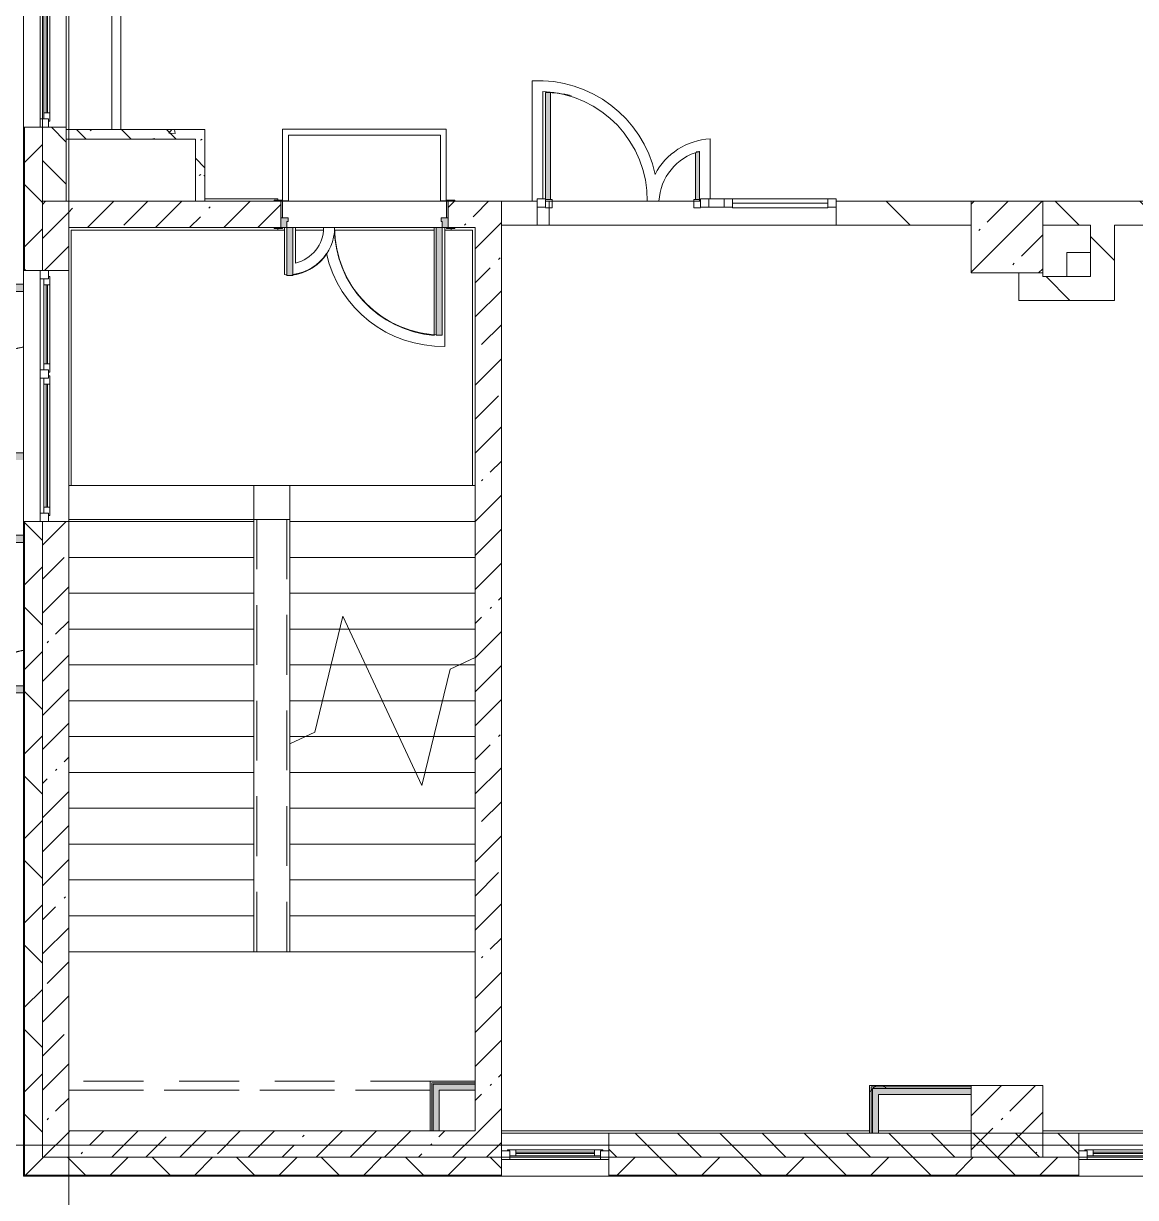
# Model space of a CAD drawing. Header units: millimetres. Extents: x 81731 to 272849, y -8553 to 29000.
# Drawn here: x 145571 to 154874, y -437 to 9388 of the extents above; entities that cross this region are included whole.
import ezdxf

# ---------------------------------------------------------------- set-up
doc = ezdxf.new("R2010")
doc.units = ezdxf.units.MM
doc.linetypes.add('200_ШТРИХ__ш1_п0_6_', pattern=[800, 500, -300])
doc.linetypes.add('Осевая', pattern=[3175, 635, -476.25, 1587.5, -476.25])
for name, color, linetype, lineweight, true_color in [('A-DETL-GENF-4', 7, 'Continuous', 5, 0xaaaaaa), ('A-DOOR-4', 7, 'Continuous', 5, 0xe2e2e2), ('A-DOOR-5', 7, 'Continuous', 5, 0xaaaaaa), ('A-DOOR-FRAM-2', 7, 'Continuous', 5, 0xe2e2e2), ('A-DOOR-FRAM-4', 7, 'Continuous', 5, 0xaaaaaa), ('A-FLOR-1', 7, 'Continuous', 5, 0xaaaaaa), ('I-WALL-23', 7, 'Continuous', 9, 0xe7e7e7), ('I-WALL-26', 7, 'Continuous', 5, 0x787878)]:
    doc.layers.add(name, color=color, linetype=linetype, lineweight=lineweight, true_color=true_color)
for name, color, linetype, lineweight in [('A-DETL-MBND-1', 7, '200_ШТРИХ__ш1_п0_6_', 9), ('A-GLAZ-3', 7, 'Continuous', 5), ('A-GLAZ-CURT-2', 7, 'Continuous', 5), ('A-GLAZ-CWMG-2', 7, 'Continuous', 5), ('A-WALL', 7, 'Continuous', 9), ('A-WALL-6', 7, 'Continuous', 5), ('I-WALL-24', 7, 'Continuous', 5), ('S-COLS-1', 7, 'Continuous', 5), ('S-STRS-2', 7, 'Continuous', 5), ('S-STRS-MBND-1', 7, 'Continuous', 5), ('Оси', 7, 'Continuous', 9), ('Оси-2', 7, 'Осевая', 9)]:
    doc.layers.add(name, color=color, linetype=linetype, lineweight=lineweight)
pattern_1 = [(135, (145838.57, 0), (-353.553, -353.553), [])]
pattern_2 = [(45, (145838.57, 0), (-353.5534, 353.5534), []), (135, (145838.57, 0), (-353.5534, -353.5534), [])]
pattern_3 = [(135, (145838.57, 0), (-176.7767, -176.7767), [])]
pattern_4 = [(45, (145838.57, 0), (-285.123, 285.123), []), (45, (146123.7, 0), (-285.123, 285.123), [504.031, -100.806, 16.764, -84.042])]
pattern_5 = [(135, (145838.57, 0), (-377.17, -377.17), [533.4, -88.9, 17.78, -88.9]), (135, (145838.57, 376.94), (-377.17, -377.17), []), (50, (145838.57, 0), (637.645, -55.787), [66.675, -733.425]), (355, (145838.6, 0), (-123.35, 668.7), [53.34, -586.74]), (100.451, (145891.7, -4.65), (514.3, 612.91), [56.665, -623.315]), (46.184, (145838.6, 177.8), (948.78, -147.15), [100.01, -1100.14]), (96.636, (145917.6, 165.5), (830.91, 866), [85, -934.97]), (351.184, (145838.6, 177.8), (830.92, 865.99), [80.01, -880.11]), (21, (145927.47, 133.35), (530.65, -357.928), [66.675, -733.425]), (326, (145927.5, 133.35), (216.31, 644.66), [53.34, -586.74]), (71.451, (145971.7, 103.5), (746.96, 286.724), [56.665, -623.315]), (37.5, (145838.57, 0), (10.8105, 295.9426), [16.764, -562.864, 16.764, -578.866, -588.962]), (37.5, (145838.57, 0), (10.8105, 295.9426), [-1175.258, 16.764, -572.198]), (7.5, (145838.57, 0), (233.869, 350.632), [16.764, -322.834, 16.764, -549.529, -224.472]), (7.5, (145838.57, 0), (233.869, 350.632), [-905.89, 16.764, -207.708]), (327.5, (145640.32, 0), (474.568, -20.051), [16.764, -205.486, 16.764, -676.656, -920.115]), (327.5, (145640.32, 0), (474.568, -20.051), [-915.67, 16.764, -903.35]), (317.5, (145551.42, 0), (518.452, 88.993), [16.764, -272.16, 16.764, -443.738, -653.415]), (317.5, (145551.42, 0), (518.452, 88.993), [-749.427, 16.764, -636.65])]
pattern_6 = [(45, (145838.6, 0), (-530.33, 530.33), []), (135, (145838.6, 0), (-530.33, -530.33), [])]

# ---------------------------------------------------------------- blocks, each defined once
blk = doc.blocks.new('120_Окно_СКБ_2Ст - 120_Окно_СКБ_2Ст 3100х2500 _мал_створка слева_ 2-22446355-2_4_3_птичка')
at = {"layer": 'A-GLAZ-3'}
for p, q in [((-1550, -127), (-1550, -57)), ((-1550, -57), (-1480, -57)), ((1550, -57), (-1550, -57)), ((-1480, -57), (-1480, -127)), ((650, -87), (-1480, -87)), ((-1480, -87), (-1480, -127)), ((-1430, -137), (-1430, -87)), ((600, -137), (600, -87)), ((650, -127), (650, -57)), ((650, -57), (720, -57)), ((650, -127), (650, -87)), ((720, -57), (720, -127)), ((1480, -87), (720, -87)), ((720, -87), (720, -127)), ((770, -137), (770, -87)), ((1430, -137), (1430, -87)), ((1480, -127), (1480, -57)), ((1480, -57), (1550, -57)), ((1480, -127), (1480, -87)), ((1550, -57), (1550, -127)), ((-1480, -127), (-1550, -127)), ((-1550, -127), (-1500, -127)), ((-1480, -127), (-1500, -127)), ((-1500, -127), (-1500, -137)), ((-1500, -137), (670, -137)), ((670, -137), (-1500, -137)), ((-1430, -107), (600, -107)), ((600, -117), (-1430, -117)), ((720, -127), (650, -127)), ((670, -127), (650, -127)), ((670, -127), (700, -127)), ((670, -137), (670, -127)), ((720, -127), (700, -127)), ((700, -127), (700, -137)), ((700, -137), (1500, -137)), ((1500, -137), (700, -137)), ((770, -107), (1430, -107)), ((1430, -117), (770, -117)), ((1550, -127), (1480, -127)), ((1500, -127), (1480, -127)), ((1500, -127), (1550, -127)), ((1500, -137), (1500, -127))]:
    blk.add_line(p, q, dxfattribs=at)
blk = doc.blocks.new('120_Окно_СКБ_1Ст - 120_Окно_СКБ_1Ст 900х2500_h_-22445987-2_4_3_птичка')
at = {"layer": 'A-GLAZ-3'}
for p, q in [((-450, -127), (-450, -57)), ((-450, -57), (-380, -57)), ((450, -57), (-450, -57)), ((-380, -57), (-380, -127)), ((380, -87), (-380, -87)), ((-380, -87), (-380, -127)), ((-330, -137), (-330, -87)), ((330, -137), (330, -87)), ((380, -127), (380, -57)), ((380, -57), (450, -57)), ((380, -127), (380, -87)), ((450, -57), (450, -127)), ((-380, -127), (-450, -127)), ((-450, -127), (-400, -127)), ((-380, -127), (-400, -127)), ((-400, -127), (-400, -137)), ((-400, -137), (400, -137)), ((400, -137), (-400, -137)), ((-330, -107), (330, -107)), ((330, -117), (-330, -117)), ((450, -127), (380, -127)), ((400, -127), (380, -127)), ((400, -127), (450, -127)), ((400, -137), (400, -127))]:
    blk.add_line(p, q, dxfattribs=at)
blk = doc.blocks.new('110_Дверь_СКБ_2Ст - Д-1 Лестничная клетка EIS60-24280000-2_4_3_птичка')
at = {"layer": 'A-DOOR-4'}
for points in [[(-637.5, 1010), (-637.5, 110), (-587.5, 110), (-587.5, 1010)], [(612.5, 510), (612.5, 110), (662.5, 110), (662.5, 510)], [(712.5, 30), (697.5, 30), (697.5, -110), (712.5, -110)]]:
    blk.add_hatch(color=256, dxfattribs=at).paths.add_polyline_path(points)
h = blk.add_hatch(color=256, dxfattribs=at)
h.paths.add_polyline_path([(712.5, 110), (662.5, 110), (662.5, 60), (652.5, 60), (652.5, 30), (712.5, 30), (712.5, 39.7)])
h.paths.add_polyline_path([(-687.5, 110), (-687.5, 30), (-627.5, 30), (-627.5, 60), (-637.5, 60), (-637.5, 110)])
at = {"layer": 'A-DOOR-FRAM-2'}
for points in [[(-742.5, 118), (-742.5, 110), (-672.5, 110), (-672.5, 118)], [(697.5, 118), (697.5, 110), (767.5, 110), (767.5, 118)], [(-672.5, 30), (-687.5, 30), (-687.5, -110), (-672.5, -110)], [(-672.5, -110), (-742.5, -110), (-742.5, -118), (-672.5, -118)], [(697.5, -110), (697.5, -118), (767.5, -118), (767.5, -110)]]:
    blk.add_hatch(color=256, dxfattribs=at).paths.add_polyline_path(points)
at = {"layer": 'A-DOOR-5'}
for p, q in [((-637.5, 1010), (-637.5, 110)), ((-587.5, 1010), (-637.5, 1010)), ((-587.5, 110), (-587.5, 1010)), ((662.5, 510), (612.5, 510)), ((612.5, 510), (612.5, 110)), ((662.5, 110), (662.5, 510)), ((-637.5, 110), (-587.5, 110)), ((612.5, 110), (662.5, 110))]:
    blk.add_line(p, q, dxfattribs=at)
for centre, radius, start, end in [((-637.5, 110), 900, 0, 90), ((662.5, 110), 400, 90, 180)]:
    blk.add_arc(centre, radius, start, end, dxfattribs=at)
at = {"layer": 'A-DOOR-FRAM-4'}
for p, q in [((-672.5, 118), (-742.5, 118)), ((-742.5, 118), (-742.5, 110)), ((-742.5, 110), (-672.5, 110)), ((-637.5, 110), (-687.5, 110)), ((-687.5, 110), (-687.5, 30)), ((-672.5, 110), (-672.5, 118)), ((-637.5, 60), (-637.5, 110)), ((662.5, 110), (662.5, 60)), ((712.5, 110), (662.5, 110)), ((767.5, 118), (697.5, 118)), ((697.5, 118), (697.5, 110)), ((697.5, 110), (767.5, 110)), ((712.5, 30), (712.5, 110)), ((767.5, 110), (767.5, 118)), ((-687.5, 30), (-627.5, 30)), ((-672.5, 30), (-687.5, 30)), ((-687.5, 30), (-687.5, -110)), ((-672.5, -110), (-672.5, 30)), ((-627.5, 60), (-637.5, 60)), ((-627.5, 30), (-627.5, 60)), ((662.5, 60), (652.5, 60)), ((652.5, 60), (652.5, 30)), ((652.5, 30), (712.5, 30)), ((712.5, 30), (697.5, 30)), ((697.5, 30), (697.5, -110)), ((712.5, -110), (712.5, 30)), ((-672.5, -110), (-742.5, -110)), ((-742.5, -110), (-742.5, -118)), ((-742.5, -118), (-672.5, -118)), ((-687.5, -110), (-672.5, -110)), ((-672.5, -118), (-672.5, -110)), ((697.5, -110), (712.5, -110)), ((767.5, -110), (697.5, -110)), ((697.5, -110), (697.5, -118)), ((697.5, -118), (767.5, -118)), ((767.5, -118), (767.5, -110))]:
    blk.add_line(p, q, dxfattribs=at)
blk = doc.blocks.new('BSC_Колонна _Прямоугольная - 600х600-V187-2_4_3_птичка')
at = {"layer": 'S-COLS-1'}
h = blk.add_hatch(dxfattribs=at)
h.set_pattern_fill('FP_142', color=256, style=0, pattern_type=2)
h.set_pattern_definition([(45, (-7960, -7600), (-285.123, 285.123), []), (45, (-7674.88, -7600), (-285.123, 285.123), [504.031, -100.806, 16.764, -84.042])])
h.paths.add_polyline_path([(-300, -300), (300, -300), (300, 300), (-300, 300), (-300, 150.3)])
for p, q in [((300, 300), (-300, 300)), ((-300, 300), (-300, -300)), ((300, -300), (300, 300)), ((-300, -300), (300, -300))]:
    blk.add_line(p, q, dxfattribs=at)
blk = doc.blocks.new('120_Окно_СКБ_2Ст - 120_Окно_СКБ_2Ст 2100х2500 _мал створка справа_-22445857-2_4_3_птичка')
at = {"layer": 'A-GLAZ-3'}
for p, q in [((-1050, -127), (-1050, -57)), ((-1050, -57), (-980, -57)), ((1050, -57), (-1050, -57)), ((-980, -57), (-980, -127)), ((150, -87), (-980, -87)), ((-980, -87), (-980, -127)), ((-930, -137), (-930, -87)), ((100, -137), (100, -87)), ((150, -127), (150, -57)), ((150, -57), (220, -57)), ((150, -127), (150, -87)), ((220, -57), (220, -127)), ((980, -87), (220, -87)), ((220, -87), (220, -127)), ((270, -137), (270, -87)), ((930, -137), (930, -87)), ((980, -127), (980, -57)), ((980, -57), (1050, -57)), ((980, -127), (980, -87)), ((1050, -57), (1050, -127)), ((-980, -127), (-1050, -127)), ((-1050, -127), (-1000, -127)), ((-980, -127), (-1000, -127)), ((-1000, -127), (-1000, -137)), ((-1000, -137), (170, -137)), ((170, -137), (-1000, -137)), ((-930, -107), (100, -107)), ((100, -117), (-930, -117)), ((220, -127), (150, -127)), ((170, -127), (150, -127)), ((170, -127), (200, -127)), ((170, -137), (170, -127)), ((220, -127), (200, -127)), ((200, -127), (200, -137)), ((200, -137), (1000, -137)), ((1000, -137), (200, -137)), ((270, -107), (930, -107)), ((930, -117), (270, -117)), ((1050, -127), (980, -127)), ((1000, -127), (980, -127)), ((1000, -127), (1050, -127)), ((1000, -137), (1000, -127))]:
    blk.add_line(p, q, dxfattribs=at)
blk = doc.blocks.new('120_Окно_СКБ_2Ст - 120_Окно_СКБ_2Ст 2100х2400 _мал створка справа_-22446225-2_4_3_птичка')
at = {"layer": 'A-GLAZ-3'}
for p, q in [((-1050, -127), (-1050, -57)), ((-1050, -57), (-980, -57)), ((1050, -57), (-1050, -57)), ((-980, -57), (-980, -127)), ((150, -87), (-980, -87)), ((-980, -87), (-980, -127)), ((-930, -137), (-930, -87)), ((100, -137), (100, -87)), ((150, -127), (150, -57)), ((150, -57), (220, -57)), ((150, -127), (150, -87)), ((220, -57), (220, -127)), ((980, -87), (220, -87)), ((220, -87), (220, -127)), ((270, -137), (270, -87)), ((930, -137), (930, -87)), ((980, -127), (980, -57)), ((980, -57), (1050, -57)), ((980, -127), (980, -87)), ((1050, -57), (1050, -127)), ((-980, -127), (-1050, -127)), ((-1050, -127), (-1000, -127)), ((-980, -127), (-1000, -127)), ((-1000, -127), (-1000, -137)), ((-1000, -137), (170, -137)), ((170, -137), (-1000, -137)), ((-930, -107), (100, -107)), ((100, -117), (-930, -117)), ((220, -127), (150, -127)), ((170, -127), (150, -127)), ((170, -127), (200, -127)), ((170, -137), (170, -127)), ((220, -127), (200, -127)), ((200, -127), (200, -137)), ((200, -137), (1000, -137)), ((1000, -137), (200, -137)), ((270, -107), (930, -107)), ((930, -117), (270, -117)), ((1050, -127), (980, -127)), ((1000, -127), (980, -127)), ((1000, -127), (1050, -127)), ((1000, -137), (1000, -127))]:
    blk.add_line(p, q, dxfattribs=at)
blk = doc.blocks.new('110_Дверь_СКБ_2Ст_Наружная - ДН-1_л__ Двухстворчатая 1350 х3200 _ЛК_ в свету с верхним остеклением 2-22796854-2_4_3_птичка')
at = {"layer": 'A-DETL-MBND-1'}
for points in [[(-715.5, 869), (-715.5, 79), (-655.5, 79), (-655.5, 869)], [(694.5, 419), (694.5, 79), (754.5, 79), (754.5, 419)]]:
    blk.add_hatch(color=256, dxfattribs=at).paths.add_polyline_path(points)
for p, q in [((-715.5, 869), (-715.5, 79)), ((-655.5, 869), (-715.5, 869)), ((-655.5, 79), (-655.5, 869)), ((754.5, 419), (694.5, 419)), ((694.5, 419), (694.5, 79)), ((754.5, 79), (754.5, 419))]:
    blk.add_line(p, q, dxfattribs=at)
for centre, radius, start, end in [((-715.5, -91), 960, 10.26296, 90), ((754.5, -91), 510, 90, 160.40155)]:
    blk.add_arc(centre, radius, start, end, dxfattribs=at)
blk = doc.blocks.new('110_Дверь_СКБ_2Ст_Наружная - ДН-3_л__ Двухстворчатая 1200 х3200 из подвала EI30-23666533-2_4_3_птичка')
at = {"layer": 'A-DETL-MBND-1'}
for points in [[(619.5, 989), (619.5, 79), (679.5, 79), (679.5, 989)], [(-640.5, 79), (-580.5, 79), (-580.5, 389), (-640.5, 389)]]:
    blk.add_hatch(color=256, dxfattribs=at).paths.add_polyline_path(points)
for p, q in [((679.5, 989), (619.5, 989)), ((619.5, 989), (619.5, 79)), ((679.5, 79), (679.5, 989)), ((-640.5, 389), (-640.5, 79)), ((-580.5, 389), (-640.5, 389)), ((-580.5, 79), (-580.5, 389))]:
    blk.add_line(p, q, dxfattribs=at)
for centre, radius, start, end in [((679.5, 29), 960, 90, 176.98148), ((-640.5, 29), 360, 8.16602, 90)]:
    blk.add_arc(centre, radius, start, end, dxfattribs=at)
blk = doc.blocks.new('Прямоугольный импост - 50 x 70 мм-31700031-2_4_3_птичка')
at = {"layer": 'A-GLAZ-CWMG-2'}
for p, q in [((-70, 35), (0, 35)), ((-70, -35), (-70, 35)), ((0, 35), (0, -35)), ((0, -35), (-70, -35))]:
    blk.add_line(p, q, dxfattribs=at)
blk = doc.blocks.new('Дверь_Витражная_остекление_ - ДВН_ДАО_Главный вход_1200 в свету-31742133-2_4_3_птичка')
at = {"layer": 'A-DOOR-4'}
for points in [[(-607.5, 30), (-607.5, 925), (-647.5, 922.4), (-647.5, 30)], [(639.5, 30), (639.5, 430), (633.2, 430), (607.5, 421), (607.5, 30)]]:
    blk.add_hatch(color=256, dxfattribs=at).paths.add_polyline_path(points)
at = {"layer": 'A-DETL-GENF-4'}
for p, q in [((-607.5, 925), (-647.5, 925)), ((-647.5, 925), (-647.5, 35)), ((-607.5, 30), (-607.5, 925)), ((607.5, 421), (607.5, 30)), ((640, 430), (633.2, 430)), ((-647.5, 30), (-607.5, 30)), ((-592.5, 30), (-647.5, 30)), ((-592.5, -40), (-592.5, 30)), ((592.5, -40), (592.5, 30)), ((592.5, 30), (639.5, 30)), ((607.5, 30), (639.5, 30)), ((-647.5, -40), (-592.5, -40)), ((647.5, -40), (592.5, -40))]:
    blk.add_line(p, q, dxfattribs=at)
at = {"layer": 'A-DOOR-5'}
blk.add_line((-647.5, 925), (-647.5, 35), dxfattribs=at)
for centre, radius, start, end in [((-647.5, 30), 895, 76.18663, 90), ((647.5, 30), 400, 91.06003, 94.89795)]:
    blk.add_arc(centre, radius, start, end, dxfattribs=at)
blk = doc.blocks.new('Системная панель - Стемалит - 40мм-32257327-2_4_3_птичка')
at = {"layer": 'A-GLAZ-CURT-2'}
for p, q in [((65, 35), (-65, 35)), ((-65, 35), (-65, -35)), ((65, -35), (65, 35)), ((-65, -35), (65, -35))]:
    blk.add_line(p, q, dxfattribs=at)
blk = doc.blocks.new('Прямоугольный импост - 50 x 70 мм-31687886-2_4_3_птичка')
at = {"layer": 'A-GLAZ-CWMG-2'}
for p, q in [((-35, 35), (35, 35)), ((-35, -35), (-35, 35)), ((35, 35), (35, -35)), ((35, -35), (-35, -35))]:
    blk.add_line(p, q, dxfattribs=at)
blk = doc.blocks.new('Прямоугольный импост - 50 x 70 мм-31701779-2_4_3_птичка')
at = {"layer": 'A-GLAZ-CWMG-2'}
for p, q in [((0, 35), (-70, 35)), ((-70, 35), (-70, -35)), ((0, -35), (0, 35)), ((-70, -35), (0, -35))]:
    blk.add_line(p, q, dxfattribs=at)
blk = doc.blocks.new('Системная панель - Стекло - 40мм-32257331-2_4_3_птичка')
at = {"layer": 'A-GLAZ-CURT-2'}
for p, q in [((397.5, 0), (-397.5, 0)), ((-397.5, 0), (-397.5, -40)), ((397.5, -40), (397.5, 0)), ((-397.5, -40), (397.5, -40))]:
    blk.add_line(p, q, dxfattribs=at)
blk = doc.blocks.new('Прямоугольный импост - 50 x 70 мм-31702100-2_4_3_птичка')
at = {"layer": 'A-GLAZ-CWMG-2'}
for p, q in [((-35, 35), (35, 35)), ((-35, -35), (-35, 35)), ((35, 35), (35, -35)), ((35, -35), (-35, -35))]:
    blk.add_line(p, q, dxfattribs=at)
blk = doc.blocks.new('Прямоугольный импост - 50 x 70 мм-31720914-2_4_3_птичка')
at = {"layer": 'A-GLAZ-CWMG-2'}
blk.add_line((6460, 7920), (5665, 7920), dxfattribs=at)
blk = doc.blocks.new('Зашивка приборов отопления15 - Зашивка приборов отопления-33281080-2_4_3_птичка')
at = {"layer": 'A-DETL-MBND-1'}
for p, q in [((3135, 535), (110, 535)), ((3135, 460), (110, 460)), ((110, 460), (3135, 460))]:
    blk.add_line(p, q, dxfattribs=at)
blk = doc.blocks.new('Зашивка приборов отопления42 - Зашивка приборов отопления-33374801-2_4_3_птичка')
at = {"layer": 'A-WALL-6'}
for p, q in [((37471.9, 23439), (35371.9, 23439)), ((37471.9, 23079), (37471.9, 23439)), ((35371.9, 23079), (37471.9, 23079)), ((37471.9, 23079), (35371.9, 23079)), ((35371.9, 23004), (37471.9, 23004)), ((37471.9, 23004), (37471.9, 23079))]:
    blk.add_line(p, q, dxfattribs=at)

msp = doc.modelspace()

# ---------------------------------------------------------------- hatches: boundary and pattern name
at = {"layer": 'A-WALL-6'}
h = msp.add_hatch(dxfattribs=at)
h.set_pattern_fill('FP_66', color=256, style=0, pattern_type=2)
h.set_pattern_definition(pattern_2)
h.paths.add_polyline_path([(145728.6, -100), (145728.6, 5220), (145578.6, 5220), (145578.6, -100)])
h.paths.add_polyline_path([(145578.6, 7320), (145728.6, 7320), (145728.6, 8520), (145578.6, 8520), (145578.6, 7750.3)])
h.paths.add_polyline_path([(145622.9, 10620), (145728.6, 10620), (145728.6, 11520), (145578.6, 11520), (145578.6, 10620)])
h.paths.add_polyline_path([(145728.6, 13120), (145728.6, 15350), (145578.6, 15350), (145578.6, 13120)])
h = msp.add_hatch(dxfattribs=at)
h.set_pattern_fill('FP_76', color=256, style=0, pattern_type=2)
h.set_pattern_definition(pattern_3)
h.paths.add_polyline_path([(145928.6, 7900), (145928.6, 8520), (145728.6, 8520), (145728.6, 7900)])
h.paths.add_polyline_path([(145728.6, 10620), (145928.6, 10620), (145928.6, 10900), (145728.6, 10900), (145728.6, 10642.6)])
h.paths.add_polyline_path([(145728.6, 11400), (145928.6, 11400), (145928.6, 11520), (145728.6, 11520)])
h.paths.add_polyline_path([(145928.6, 13120), (145928.6, 14700), (145728.6, 14700), (145728.6, 13120)])
h = msp.add_hatch(dxfattribs=at)
h.set_pattern_fill('FP_76', color=256, style=0, pattern_type=2)
h.set_pattern_definition(pattern_3)
h.paths.add_polyline_path([(150468.6, -100), (154398.6, -100), (154398.6, 100), (150468.6, 100)])
h.paths.add_polyline_path([(157680.6, -100), (157998.6, -100), (157998.6, 100), (157498.6, 100), (157498.6, -100)])
h = msp.add_hatch(dxfattribs=at)
h.set_pattern_fill('FP_66', color=256, style=0, pattern_type=2)
h.set_pattern_definition(pattern_2)
h.paths.add_polyline_path([(221538.6, -250), (221538.6, -100), (217398.6, -100), (217398.6, -250), (220752, -250)])
h.paths.add_polyline_path([(215186.9, -250), (216498.6, -250), (216498.6, -100), (212898.6, -100), (212898.6, -250), (213331.8, -250)])
h.paths.add_polyline_path([(207766.7, -250), (207898.6, -250), (207898.6, -100), (206748.6, -100), (206748.6, -250), (206839.2, -250)])
h.paths.add_polyline_path([(202748.6, -250), (202998.6, -250), (202998.6, -100), (202248.6, -100), (202248.6, -250), (202665.4, -250)])
h.paths.add_polyline_path([(204648.6, -250), (204648.6, -100), (203898.6, -100), (203898.6, -250), (204056.6, -250)])
h.paths.add_polyline_path([(210998.6, -250), (211998.6, -250), (211998.6, -100), (210998.6, -100)])
h.paths.add_polyline_path([(199148.6, -250), (199148.6, -100), (197748.6, -100), (197748.6, -250), (198491.5, -250)])
h.paths.add_polyline_path([(194648.6, -250), (194648.6, -100), (193248.6, -100), (193248.6, -250), (193853.9, -250)])
h.paths.add_polyline_path([(191071.4, -250), (191148.6, -250), (191148.6, -100), (190774.9, -100), (190774.9, -250)])
h.paths.add_polyline_path([(189248.6, -250), (189874.9, -250), (189874.9, -100), (188498.6, -100), (188498.6, -250), (189216.3, -250)])
h.paths.add_polyline_path([(181728.6, -250), (181728.6, -100), (180608.6, -100), (180608.6, -250), (181332.4, -250)])
h.paths.add_polyline_path([(184878.6, -250), (185398.6, -250), (185398.6, -100), (183828.6, -100), (183828.6, -250), (184578.7, -250)])
h.paths.add_polyline_path([(179013.6, -250), (179708.6, -250), (179708.6, -100), (178848.6, -100), (178848.6, -250)])
h.paths.add_polyline_path([(176694.8, -250), (176748.6, -250), (176748.6, -100), (175048.3, -100), (175048.3, -250), (176231, -250)])
h.paths.add_polyline_path([(167883.4, -250), (168548.6, -250), (168548.6, -100), (167448.6, -100), (167448.6, -250)])
h.paths.add_polyline_path([(162318.2, -250), (163098.6, -250), (163098.6, -100), (161948.6, -100), (161948.6, -250)])
h.paths.add_polyline_path([(163998.6, -250), (164648.6, -250), (164648.6, -100), (163998.6, -100)])
h.paths.add_polyline_path([(170648.6, -250), (172248.3, -250), (172248.3, -100), (170648.6, -100)])
h.paths.add_polyline_path([(154398.6, -250), (154398.6, -100), (150468.6, -100), (150468.6, -250), (153970.6, -250)])
h.paths.add_polyline_path([(148405.4, -250), (149568.6, -250), (149568.6, -100), (145578.6, -100), (145578.6, -250), (146550.4, -250)])
h.paths.add_polyline_path([(157498.6, -250), (158848.6, -250), (158848.6, -100), (157498.6, -100)])
at = {"layer": 'I-WALL-23'}
for points in [[(149348.6, 460), (149348.6, 510), (148998.6, 510), (148998.6, 460), (149333, 460)], [(149048.6, 120), (149048.6, 460), (148998.6, 460), (148998.6, 120)], [(153498.6, 425), (153498.6, 475), (152673.6, 475), (152673.6, 425), (153043, 425)], [(152723.6, 100), (152723.6, 425), (152673.6, 425), (152673.6, 100)]]:
    msp.add_hatch(color=256, dxfattribs=at).paths.add_polyline_path(points)
at = {"layer": 'I-WALL-24'}
h = msp.add_hatch(dxfattribs=at)
h.set_pattern_fill('FP_74', color=256, style=0, pattern_type=2)
h.set_pattern_definition(pattern_4)
h.paths.add_polyline_path([(145728.6, -100), (145948.6, -100), (145948.6, 5220), (145728.6, 5220), (145728.6, 1965.8)])
h.paths.add_polyline_path([(145728.6, 7320), (145948.6, 7320), (145948.6, 7900), (145728.6, 7900), (145728.6, 7750.3)])
h = msp.add_hatch(dxfattribs=at)
h.set_pattern_fill('FP_74', color=256, style=0, pattern_type=2)
h.set_pattern_definition(pattern_4)
h.paths.add_polyline_path([(145948.6, 7680), (147723.6, 7680), (147723.6, 7900), (145948.6, 7900), (145948.6, 7750.3)])
h.paths.add_polyline_path([(149123.6, 7680), (149348.6, 7680), (149348.6, 7900), (149123.6, 7900), (149123.6, 7730)])
h = msp.add_hatch(dxfattribs=at)
h.set_pattern_fill('FP_74', color=256, style=0, pattern_type=2)
h.set_pattern_definition(pattern_4)
h.paths.add_polyline_path([(149348.6, -100), (149568.6, -100), (149568.6, 7900), (149348.6, 7900), (149348.6, 120)])
h = msp.add_hatch(dxfattribs=at)
h.set_pattern_fill('FP_77', color=256, style=0, pattern_type=2)
h.set_pattern_definition(pattern_1)
h.paths.add_polyline_path([(155825.6, 7700), (157998.6, 7700), (157998.6, 7900), (157298.6, 7900), (157298.6, 7830), (156498.6, 7830), (156498.6, 7900), (154098.6, 7900), (154098.6, 7700), (154898.1, 7700)])
h.paths.add_polyline_path([(158608.2, 7700), (159398.5, 7700), (159398.5, 7900), (158598.6, 7900), (158598.6, 7700)])
h.paths.add_polyline_path([(152368.6, 7700), (153498.6, 7700), (153498.6, 7900), (152368.6, 7900), (152368.6, 7750.3)])
h.paths.add_polyline_path([(162498.6, 7700), (162498.6, 7900), (160838.5, 7900), (160838.5, 7700), (161998.6, 7700)])
h.paths.add_polyline_path([(149568.6, 7700), (149868.6, 7700), (149868.6, 7900), (149568.6, 7900), (149568.6, 7750.3)])
h = msp.add_hatch(dxfattribs=at)
h.set_pattern_fill('FP_77', color=256, style=0, pattern_type=2)
h.set_pattern_definition(pattern_1)
h.paths.add_polyline_path([(154698.6, 7070), (154698.6, 7700), (154498.6, 7700), (154498.6, 7070)])
h = msp.add_hatch(dxfattribs=at)
h.set_pattern_fill('FP_77', color=256, style=0, pattern_type=2)
h.set_pattern_definition(pattern_1)
h.paths.add_polyline_path([(153970.6, 7070), (154098.6, 7070), (154098.6, 7300), (153898.6, 7300), (153898.6, 7070)])
h = msp.add_hatch(dxfattribs=at)
h.set_pattern_fill('FP_77', color=256, style=0, pattern_type=2)
h.set_pattern_definition(pattern_1)
h.paths.add_polyline_path([(154498.6, 7070), (154498.6, 7270), (154098.6, 7270), (154098.6, 7070)])
h = msp.add_hatch(dxfattribs=at)
h.set_pattern_fill('FP_160', color=256, style=0, pattern_type=2)
h.set_pattern_definition(pattern_6)
h.paths.add_polyline_path([(153498.6, 487.5), (153498.6, 500), (152648.6, 500), (152648.6, 487.5), (153043, 487.5)])
h = msp.add_hatch(dxfattribs=at)
h.set_pattern_fill('FP_160', color=256, style=0, pattern_type=2)
h.set_pattern_definition(pattern_6)
h.paths.add_polyline_path([(152661.1, 100), (152661.1, 487.5), (152648.6, 487.5), (152648.6, 100)])
h = msp.add_hatch(dxfattribs=at)
h.set_pattern_fill('FP_160', color=256, style=0, pattern_type=2)
h.set_pattern_definition(pattern_6)
h.paths.add_polyline_path([(153498.6, 475), (153498.6, 487.5), (152661.1, 487.5), (152661.1, 475), (153043, 475)])
h = msp.add_hatch(dxfattribs=at)
h.set_pattern_fill('FP_160', color=256, style=0, pattern_type=2)
h.set_pattern_definition(pattern_6)
h.paths.add_polyline_path([(152661.1, 100), (152673.6, 100), (152673.6, 475), (152661.1, 475), (152661.1, 230.5)])
h = msp.add_hatch(dxfattribs=at)
h.set_pattern_fill('FP_74', color=256, style=0, pattern_type=2)
h.set_pattern_definition(pattern_4)
h.paths.add_polyline_path([(149348.6, -100), (149348.6, 120), (145948.6, 120), (145948.6, -100), (149333, -100)])
at = {"layer": 'I-WALL-26'}
h = msp.add_hatch(dxfattribs=at)
h.set_pattern_fill('FP_81', color=256, style=0, pattern_type=2)
h.set_pattern_definition(pattern_5)
h.paths.add_polyline_path([(147008.6, 8420), (147088.6, 8420), (147088.6, 8500), (145928.6, 8500), (145928.6, 8420), (146550.4, 8420)])
h = msp.add_hatch(dxfattribs=at)
h.set_pattern_fill('FP_81', color=256, style=0, pattern_type=2)
h.set_pattern_definition(pattern_5)
h.paths.add_polyline_path([(147088.6, 7900), (147088.6, 8420), (147008.6, 8420), (147008.6, 7900)])
at = {"layer": 'S-COLS-1'}
h = msp.add_hatch(dxfattribs=at)
h.set_pattern_fill('FP_74', color=256, style=0, pattern_type=2)
h.set_pattern_definition(pattern_4)
h.paths.add_polyline_path([(154098.6, -100), (154098.6, 500), (153498.6, 500), (153498.6, -100), (153970.6, -100)])

# ---------------------------------------------------------------- linework, layer by layer
at = {"layer": 'A-DETL-MBND-1'}
for p, q in [((147523.6, 1620), (147523.6, 5237.9)), ((147773.6, 5237.9), (147773.6, 1620))]:
    msp.add_line(p, q, dxfattribs=at)
at = {"layer": 'A-FLOR-1'}
for p, q in [((149826.6, 8907.6), (149826.6, 7900)), ((149916.6, 7920), (149916.6, 8818.2)), ((147738.2, 8503.9), (147738.2, 7908)), ((149108.1, 8503.9), (147738.2, 8503.9)), ((147788.2, 7903.9), (147788.2, 8453.9)), ((147788.2, 8453.9), (149058.1, 8453.9)), ((149058.1, 8453.9), (149058.1, 7903.9)), ((149108.1, 7903.9), (149108.1, 8503.9)), ((151315.6, 7920), (151315.6, 8421.4)), ((151225.6, 8317.2), (151225.6, 7903)), ((147088.6, 7920), (147698.6, 7920)), ((147698.6, 7920), (147698.6, 7908)), ((147738.6, 7903.9), (147788.2, 7903.9)), ((149058.1, 7903.9), (149108.1, 7903.9)), ((151233.6, 7900), (149968.6, 7900)), ((149968.6, 7900), (149968.6, 7700)), ((151225.6, 7903), (151233.6, 7903)), ((147698.6, 7672), (147698.6, 7659)), ((147755.4, 7680), (147755.4, 7285.7)), ((147845.4, 7680.2), (147773.6, 7680.2)), ((147845.4, 7383), (147845.4, 7680.2)), ((148171.6, 7680.2), (148081.6, 7680.2)), ((149073.6, 7680.2), (149006.5, 7680.2)), ((149006.5, 7680.2), (149006.5, 6777.9)), ((149096.5, 6685.4), (149096.5, 7680)), ((149148.6, 7659), (149148.6, 7672)), ((147755.4, 7659), (145968.6, 7659)), ((145968.6, 7659), (145968.6, 5520)), ((147845.4, 7659), (148079.5, 7659)), ((148172.8, 7659), (149006.5, 7659)), ((149327.6, 7659), (149096.5, 7659)), ((149327.6, 5520), (149327.6, 7659)), ((154298.6, 7470), (154498.6, 7470)), ((154298.6, 7270), (154298.6, 7470)), ((145968.6, 5520), (147798.6, 5520)), ((145948.6, 5237.9), (147798.6, 5237.9))]:
    msp.add_line(p, q, dxfattribs=at)
for centre, radius, start, end in [((149879.2, 7909), 1000, 12.44956, 93.01125), ((149879.2, 7909), 910, 359.43333, 87.64026), ((151340.6, 7878), 544, 92.63401, 153.04618), ((151340.6, 7878), 454, 104.67311, 177.22246), ((147776.6, 7680.2), 305, 283.0427, 0), ((149076.6, 7680.2), 905, 180, 265.56313), ((147776.6, 7680.2), 395, 276.84991, 326.45952), ((149076.6, 7680.2), 995, 192.67054, 271.1511), ((147776.6, 7680.2), 395, 266.92799, 269.56999)]:
    msp.add_arc(centre, radius, start, end, dxfattribs=at)
at = {"layer": 'A-WALL'}
for p, q in [((145575.6, 8520), (145575.6, 7320)), ((145578.6, 8520), (145578.6, 7320)), ((145728.6, 8520), (145728.6, 7320)), ((145928.6, 8500), (145928.6, 8420)), ((145728.6, 7900), (145928.6, 7900)), ((147008.6, 7900), (147088.6, 7900)), ((149568.6, 7900), (149568.6, 7700)), ((145575.6, 5220), (145575.6, -253)), ((145578.6, 5220), (145578.6, -250)), ((145728.6, 5220), (145728.6, -100)), ((148986.1, 522.5), (149348.6, 522.5)), ((148986.1, 120), (148986.1, 522.5)), ((148998.6, 510), (149348.6, 510)), ((148998.6, 120), (148998.6, 510)), ((149348.6, 460), (149348.6, 535)), ((152661.1, 487.5), (153498.6, 487.5)), ((152661.1, 100), (152661.1, 487.5)), ((152673.6, 475), (153498.6, 475)), ((152673.6, 100), (152673.6, 475)), ((148973.6, 120), (149048.6, 120)), ((150468.6, -100), (154398.6, -100)), ((145575.6, -253), (149568.6, -253)), ((145578.6, -250), (149568.6, -250)), ((150468.6, -250), (154398.6, -250)), ((150468.6, -253), (154398.6, -253))]:
    msp.add_line(p, q, dxfattribs=at)
at = {"layer": 'A-WALL-6'}
for p, q in [((145570.6, 15358), (145570.6, -258)), ((145928.6, 10900), (145928.6, 8500)), ((145928.6, 8520), (145570.6, 8520)), ((145928.6, 7900), (145928.6, 8420)), ((145570.6, 7320), (145728.6, 7320)), ((145728.6, 5220), (145570.6, 5220)), ((157998.6, 100), (149568.6, 100)), ((150468.6, 100), (150468.6, -258)), ((154398.6, -258), (154398.6, 100)), ((149568.6, -100), (145728.6, -100)), ((149568.6, -258), (149568.6, -100)), ((145570.6, -258), (163998.6, -258))]:
    msp.add_line(p, q, dxfattribs=at)
at = {"layer": 'I-WALL-24'}
for p, q in [((145728.6, 8520), (145728.6, 10620)), ((145948.6, 10620), (145948.6, 8500)), ((147088.6, 8500), (145928.6, 8500)), ((147088.6, 7900), (147088.6, 8500)), ((145928.6, 8420), (147008.6, 8420)), ((145948.6, 8420), (145948.6, 7900)), ((147008.6, 8420), (147008.6, 7900)), ((147008.6, 7900), (145928.6, 7900)), ((147668.6, 7900), (147088.6, 7900)), ((147738.6, 7900), (149108.6, 7900)), ((149868.6, 7900), (149178.6, 7900)), ((149868.6, 7700), (149868.6, 7900)), ((149938.6, 7900), (149968.6, 7900)), ((153498.6, 7900), (152368.6, 7900)), ((152368.6, 7900), (152368.6, 7700)), ((156498.6, 7900), (154098.6, 7900)), ((145948.6, 120), (145948.6, 7680)), ((145948.6, 7680), (147668.6, 7680)), ((148081.5, 7680), (147845.4, 7680)), ((149006.5, 7680), (148171.3, 7680)), ((149178.6, 7680), (149348.6, 7680)), ((149348.6, 7680), (149348.6, 535)), ((153498.6, 7700), (149568.6, 7700)), ((149568.6, -100), (149568.6, 7700)), ((154098.6, 7700), (154498.6, 7700)), ((154498.6, 7700), (154498.6, 7270)), ((154698.6, 7700), (156398.6, 7700)), ((154698.6, 7070), (154698.6, 7700)), ((145728.6, 7320), (145948.6, 7320)), ((153898.6, 7300), (153898.6, 7070)), ((154098.6, 7270), (154098.6, 7300)), ((154498.6, 7270), (154098.6, 7270)), ((153898.6, 7070), (154698.6, 7070)), ((145948.6, 5220), (145728.6, 5220)), ((149348.6, 535), (148973.6, 535)), ((148973.6, 535), (148973.6, 120)), ((153498.6, 500), (152648.6, 500)), ((152648.6, 500), (152648.6, 100)), ((153498.6, 425), (153498.6, 500)), ((149048.6, 460), (149348.6, 460)), ((149048.6, 120), (149048.6, 460)), ((149348.6, 460), (149348.6, 120)), ((152723.6, 425), (153498.6, 425)), ((152723.6, 100), (152723.6, 425)), ((148973.6, 120), (145948.6, 120)), ((149348.6, 120), (149048.6, 120)), ((149568.6, 120), (152648.6, 120)), ((152723.6, 120), (153498.6, 120)), ((154098.6, 120), (157498.6, 120)), ((149568.6, -100), (150468.6, -100)), ((157498.6, -100), (154398.6, -100))]:
    msp.add_line(p, q, dxfattribs=at)
at = {"layer": 'S-COLS-1'}
for p, q in [((154098.6, 500), (153498.6, 500)), ((153498.6, 500), (153498.6, -100)), ((154098.6, -100), (154098.6, 500)), ((153498.6, -100), (154098.6, -100))]:
    msp.add_line(p, q, dxfattribs=at)
at = {"layer": 'S-STRS-2'}
for p, q in [((145948.6, 5520), (147498.6, 5520)), ((149348.6, 5520), (147798.6, 5520)), ((147798.6, 5520), (147798.6, 5220)), ((149348.6, 5520), (147798.6, 5520)), ((145948.6, 5220), (147498.6, 5220)), ((145948.6, 5220), (147498.6, 5220)), ((147498.6, 5220), (147498.6, 5237.9)), ((147498.6, 4920), (147498.6, 5220)), ((147798.6, 5220), (147798.6, 4920)), ((149348.6, 5220), (147798.6, 5220)), ((149348.6, 5220), (147798.6, 5220)), ((145948.6, 4920), (147498.6, 4920)), ((145948.6, 4920), (147498.6, 4920)), ((147498.6, 4620), (147498.6, 4920)), ((147798.6, 4920), (147798.6, 4620)), ((149348.6, 4920), (147798.6, 4920)), ((149348.6, 4920), (147798.6, 4920)), ((145948.6, 4620), (147498.6, 4620)), ((145948.6, 4620), (147498.6, 4620)), ((147498.6, 4320), (147498.6, 4620)), ((147798.6, 4620), (147798.6, 4320)), ((149348.6, 4620), (147798.6, 4620)), ((149348.6, 4620), (147798.6, 4620)), ((145948.6, 4320), (147498.6, 4320)), ((145948.6, 4320), (147498.6, 4320)), ((147498.6, 4020), (147498.6, 4320)), ((147798.6, 4320), (147798.6, 4020)), ((148217.1, 4320), (147798.6, 4320)), ((148217.1, 4320), (147798.6, 4320)), ((148293.8, 4320), (148217.1, 4320)), ((148293.8, 4320), (148217.1, 4320)), ((149348.6, 4320), (148293.8, 4320)), ((149348.6, 4320), (148293.8, 4320)), ((145948.6, 4020), (147498.6, 4020)), ((145948.6, 4020), (147498.6, 4020)), ((147498.6, 3720), (147498.6, 4020)), ((147798.6, 4020), (147798.6, 3720)), ((148144.2, 4020), (147798.6, 4020)), ((148144.2, 4020), (147798.6, 4020)), ((148433.7, 4020), (148144.2, 4020)), ((148433.7, 4020), (148144.2, 4020)), ((149216.9, 4020), (148433.7, 4020)), ((149216.9, 4020), (148433.7, 4020)), ((149348.6, 4020), (149216.9, 4020)), ((149348.6, 4020), (149216.9, 4020)), ((145948.6, 3720), (147498.6, 3720)), ((145948.6, 3720), (147498.6, 3720)), ((147498.6, 3420), (147498.6, 3720)), ((147798.6, 3720), (147798.6, 3420)), ((148071.3, 3720), (147798.6, 3720)), ((148071.3, 3720), (147798.6, 3720)), ((148573.6, 3720), (148071.3, 3720)), ((148573.6, 3720), (148071.3, 3720)), ((149075.8, 3720), (148573.6, 3720)), ((149075.8, 3720), (148573.6, 3720)), ((149348.6, 3720), (149075.8, 3720)), ((149348.6, 3720), (149075.8, 3720)), ((145948.6, 3420), (147498.6, 3420)), ((145948.6, 3420), (147498.6, 3420)), ((147498.6, 3120), (147498.6, 3420)), ((147798.6, 3420), (147798.6, 3358.6)), ((147930.2, 3420), (147798.6, 3420)), ((147930.2, 3420), (147798.6, 3420)), ((147798.6, 3358.6), (147798.6, 3120)), ((148713.5, 3420), (147930.2, 3420)), ((148713.5, 3420), (147930.2, 3420)), ((149002.9, 3420), (148713.5, 3420)), ((149002.9, 3420), (148713.5, 3420)), ((149348.6, 3420), (149002.9, 3420)), ((149348.6, 3420), (149002.9, 3420)), ((145948.6, 3120), (147498.6, 3120)), ((145948.6, 3120), (147498.6, 3120)), ((147498.6, 2820), (147498.6, 3120)), ((147798.6, 3120), (147798.6, 2820)), ((148853.4, 3120), (147798.6, 3120)), ((148853.4, 3120), (147798.6, 3120)), ((148930, 3120), (148853.4, 3120)), ((148930, 3120), (148853.4, 3120)), ((149348.6, 3120), (148930, 3120)), ((149348.6, 3120), (148930, 3120)), ((145948.6, 2820), (147498.6, 2820)), ((145948.6, 2820), (147498.6, 2820)), ((147498.6, 2520), (147498.6, 2820)), ((147798.6, 2820), (147798.6, 2520)), ((149348.6, 2820), (147798.6, 2820)), ((149348.6, 2820), (147798.6, 2820)), ((145948.6, 2520), (147498.6, 2520)), ((145948.6, 2520), (147498.6, 2520)), ((147498.6, 2220), (147498.6, 2520)), ((147798.6, 2520), (147798.6, 2220)), ((149348.6, 2520), (147798.6, 2520)), ((149348.6, 2520), (147798.6, 2520)), ((145948.6, 2220), (147498.6, 2220)), ((145948.6, 2220), (147498.6, 2220)), ((147498.6, 1920), (147498.6, 2220)), ((147798.6, 2220), (147798.6, 1920)), ((149348.6, 2220), (147798.6, 2220)), ((149348.6, 2220), (147798.6, 2220)), ((145948.6, 1920), (147498.6, 1920)), ((145948.6, 1920), (147498.6, 1920)), ((147498.6, 1620), (147498.6, 1920)), ((147798.6, 1920), (147798.6, 1620)), ((149348.6, 1920), (147798.6, 1920)), ((149348.6, 1920), (147798.6, 1920)), ((145948.6, 1620), (147498.6, 1620)), ((145948.6, 1620), (147498.6, 1620)), ((147798.6, 1620), (147498.6, 1620)), ((149348.6, 1620), (147798.6, 1620)), ((149348.6, 1620), (147798.6, 1620))]:
    msp.add_line(p, q, dxfattribs=at)
at = {"layer": 'S-STRS-MBND-1'}
for p, q in [((145948.6, 5520), (147498.6, 5520)), ((145948.6, 1620), (145948.6, 5520)), ((147498.6, 1620), (147498.6, 5520)), ((145948.6, 5220), (147498.6, 5220)), ((145948.6, 5220), (147498.6, 5220)), ((145948.6, 4920), (147498.6, 4920)), ((145948.6, 4920), (147498.6, 4920)), ((145948.6, 4620), (147498.6, 4620)), ((145948.6, 4620), (147498.6, 4620)), ((148007.1, 3455.9), (148243.4, 4428.1)), ((148243.4, 4428.1), (148903.7, 3011.9)), ((145948.6, 4320), (147498.6, 4320)), ((145948.6, 4320), (147498.6, 4320)), ((148293.8, 4320), (148217.1, 4320)), ((148293.8, 4320), (148217.1, 4320)), ((149140, 3984.1), (149348.6, 4081.4)), ((145948.6, 4020), (147498.6, 4020)), ((145948.6, 4020), (147498.6, 4020)), ((148433.7, 4020), (148144.2, 4020)), ((148433.7, 4020), (148144.2, 4020)), ((148903.7, 3011.9), (149140, 3984.1)), ((149348.6, 4020), (149216.9, 4020)), ((149348.6, 4020), (149216.9, 4020)), ((145948.6, 3720), (147498.6, 3720)), ((145948.6, 3720), (147498.6, 3720)), ((148573.6, 3720), (148071.3, 3720)), ((148573.6, 3720), (148071.3, 3720)), ((149348.6, 3720), (149075.8, 3720)), ((149348.6, 3720), (149075.8, 3720)), ((147798.6, 3358.6), (148007.1, 3455.9)), ((145948.6, 3420), (147498.6, 3420)), ((145948.6, 3420), (147498.6, 3420)), ((147798.6, 3358.6), (147798.6, 1620)), ((148713.5, 3420), (147930.2, 3420)), ((148713.5, 3420), (147930.2, 3420)), ((149348.6, 3420), (149002.9, 3420)), ((149348.6, 3420), (149002.9, 3420)), ((149348.6, 3420), (149348.6, 1620)), ((145948.6, 3120), (147498.6, 3120)), ((145948.6, 3120), (147498.6, 3120)), ((148853.4, 3120), (147798.6, 3120)), ((148853.4, 3120), (147798.6, 3120)), ((149348.6, 3120), (148930, 3120)), ((149348.6, 3120), (148930, 3120)), ((145948.6, 2820), (147498.6, 2820)), ((145948.6, 2820), (147498.6, 2820)), ((149348.6, 2820), (147798.6, 2820)), ((149348.6, 2820), (147798.6, 2820)), ((145948.6, 2520), (147498.6, 2520)), ((145948.6, 2520), (147498.6, 2520)), ((149348.6, 2520), (147798.6, 2520)), ((149348.6, 2520), (147798.6, 2520)), ((145948.6, 2220), (147498.6, 2220)), ((145948.6, 2220), (147498.6, 2220)), ((149348.6, 2220), (147798.6, 2220)), ((149348.6, 2220), (147798.6, 2220)), ((145948.6, 1920), (147498.6, 1920)), ((145948.6, 1920), (147498.6, 1920)), ((149348.6, 1920), (147798.6, 1920)), ((149348.6, 1920), (147798.6, 1920)), ((145948.6, 1620), (145948.6, 120)), ((145948.6, 1620), (147498.6, 1620)), ((145948.6, 1620), (147498.6, 1620)), ((147798.6, 1620), (147498.6, 1620)), ((149348.6, 1620), (147798.6, 1620)), ((149348.6, 1620), (147798.6, 1620)), ((149348.6, 120), (149348.6, 1620)), ((145948.6, 120), (149348.6, 120))]:
    msp.add_line(p, q, dxfattribs=at)
at = {"layer": 'Оси'}
for p, q in [((145948.6, 5439), (145948.6, 15380)), ((145948.6, -4552.8), (145948.6, 5388.2)), ((143611, 0), (156111, 0))]:
    msp.add_line(p, q, dxfattribs=at)
at = {"layer": 'Оси-2'}
msp.add_line((145948.6, 5388.2), (145948.6, 5439), dxfattribs=at)

# ---------------------------------------------------------------- block references
at = {"layer": 'A-DETL-MBND-1', "rotation": 89.99999999999991}
for name, p in [('110_Дверь_СКБ_2Ст_Наружная - ДН-1_л__ Двухстворчатая 1350 х3200 _ЛК_ в свету с верхним остеклением 2-22796854-2_4_3_птичка', (145649.6, 6450.5)), ('110_Дверь_СКБ_2Ст_Наружная - ДН-3_л__ Двухстворчатая 1200 х3200 из подвала EI30-23666533-2_4_3_птичка', (145649.6, 4425.5))]:
    msp.add_blockref(name, p, dxfattribs=at)
at = {"layer": 'A-DETL-MBND-1'}
msp.add_blockref('Зашивка приборов отопления15 - Зашивка приборов отопления-33281080-2_4_3_птичка', (145838.6, 0), dxfattribs=at)
at = {"layer": 'A-DOOR-5'}
msp.add_blockref('Дверь_Витражная_остекление_ - ДВН_ДАО_Главный вход_1200 в свету-31742133-2_4_3_птичка', (150586.1, 7885), dxfattribs=at)
at = {"layer": 'A-DOOR-5', "rotation": 180}
msp.add_blockref('110_Дверь_СКБ_2Ст - Д-1 Лестничная клетка EIS60-24280000-2_4_3_птичка', (148436.1, 7790), dxfattribs=at)
at = {"layer": 'A-GLAZ-3'}
for name, p, rotation in [('120_Окно_СКБ_2Ст - 120_Окно_СКБ_2Ст 2100х2500 _мал створка справа_-22445857-2_4_3_птичка', (145653.6, 9570), 89.99999999999993), ('120_Окно_СКБ_2Ст - 120_Окно_СКБ_2Ст 2100х2400 _мал створка справа_-22446225-2_4_3_птичка', (145653.6, 6270), 89.99999999999993), ('120_Окно_СКБ_1Ст - 120_Окно_СКБ_1Ст 900х2500_h_-22445987-2_4_3_птичка', (150018.6, -175), 180), ('120_Окно_СКБ_2Ст - 120_Окно_СКБ_2Ст 3100х2500 _мал_створка слева_ 2-22446355-2_4_3_птичка', (155948.6, -175), 180)]:
    msp.add_blockref(name, p, dxfattribs=dict(at, rotation=rotation))
at = {"layer": 'A-GLAZ-CURT-2'}
for name, p in [('Системная панель - Стемалит - 40мм-32257327-2_4_3_птичка', (151368.6, 7885)), ('Системная панель - Стекло - 40мм-32257331-2_4_3_птичка', (151901.1, 7885))]:
    msp.add_blockref(name, p, dxfattribs=at)
at = {"layer": 'A-GLAZ-CWMG-2', "rotation": 180}
msp.add_blockref('Прямоугольный импост - 50 x 70 мм-31701779-2_4_3_птичка', (149868.6, 7885), dxfattribs=at)
at = {"layer": 'A-GLAZ-CWMG-2', "extrusion": (0, 0, -1), "rotation": 180}
for name, p in [('Прямоугольный импост - 50 x 70 мм-31687886-2_4_3_птичка', (-151268.6, 7885)), ('Прямоугольный импост - 50 x 70 мм-31702100-2_4_3_птичка', (-151468.6, 7885)), ('Прямоугольный импост - 50 x 70 мм-31700031-2_4_3_птичка', (-152368.6, 7885))]:
    msp.add_blockref(name, p, dxfattribs=at)
at = {"layer": 'A-GLAZ-CWMG-2'}
msp.add_blockref('Прямоугольный импост - 50 x 70 мм-31720914-2_4_3_птичка', (145838.6, 0), dxfattribs=at)
at = {"layer": 'A-WALL-6', "rotation": 90.0000000000001}
msp.add_blockref('Зашивка приборов отопления42 - Зашивка приборов отопления-33374801-2_4_3_птичка', (169387.6, -26871.9), dxfattribs=at)
at = {"layer": 'S-COLS-1'}
msp.add_blockref('BSC_Колонна _Прямоугольная - 600х600-V187-2_4_3_птичка', (153798.6, 7600), dxfattribs=at)

doc.saveas('drawing.dxf')
